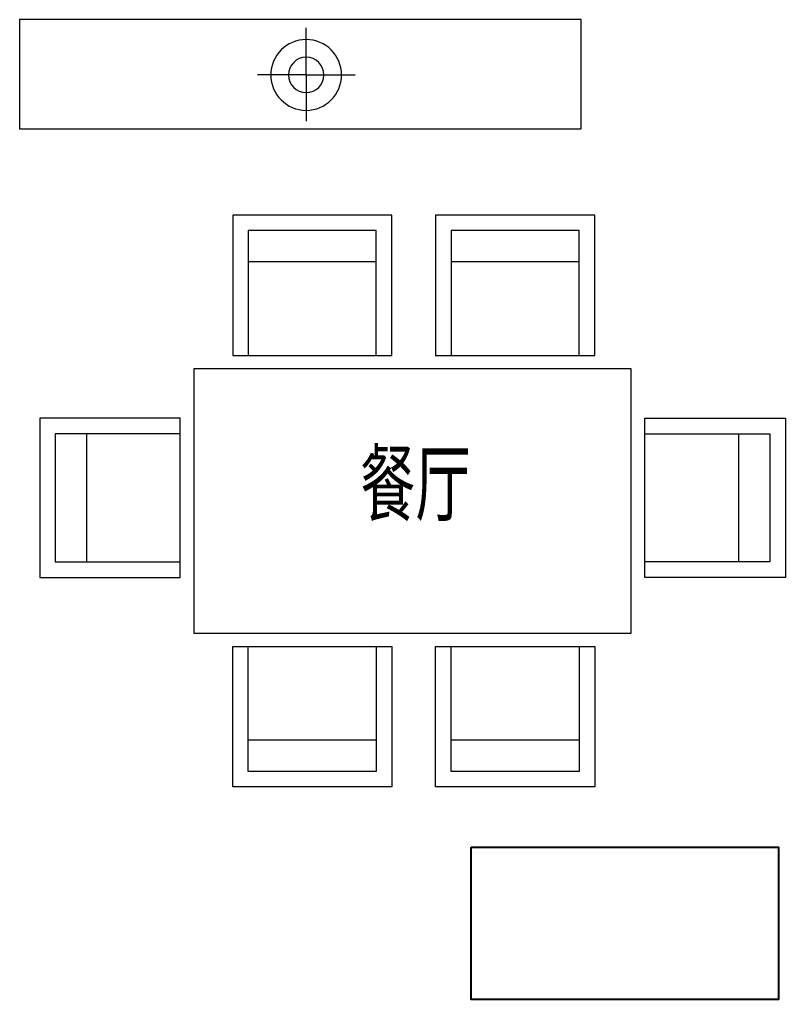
# Model space of a CAD drawing. Extents: x 72956 to 162056, y -6841 to 35159.
# Drawn here: x 123451 to 125905, y 11448 to 14588 of the extents above; entities that cross this region are included whole.
import ezdxf

# ---------------------------------------------------------------- set-up
doc = ezdxf.new("R2010")
doc.units = 0
doc.header["$LTSCALE"] = 1000
doc.header["$MEASUREMENT"] = 0
doc.layers.add('-厨卫', color=154, linetype='CONTINUOUS')
doc.layers.add('-文字', color=7, linetype='CONTINUOUS')
doc.layers.add('-家具', color=44, linetype='CONTINUOUS', lineweight=9)
doc.styles.add('样式 1', font='SIMHEI.TTF', dxfattribs={"width": 0.65, "height": 500})

# ---------------------------------------------------------------- blocks, each defined once
blk = doc.blocks.new('ppp')
at = {"layer": '-家具'}
for q in [(203780.2, 74067.8), (203780.2, 74057.3), (203623.7, 73916.8), (203623.7, 73916.8), (203780.2, 73768.7), (203936.7, 73916.8), (203936.7, 73916.8), (203780.2, 73768.7)]:
    blk.add_line((203780.2, 73916.8), q, dxfattribs=at)
blk.add_lwpolyline([(202898.6, 74094.2), (204698.6, 74094.2), (204698.6, 73744.2), (202898.6, 73744.2)], close=True, dxfattribs=at)
for radius in [113.4, 113.4, 56.7, 56.7]:
    blk.add_circle((203780.2, 73916.8), radius, dxfattribs=at)
blk = doc.blocks.new('xxx')
at = {"layer": '-家具'}
for p, q in [((220792.2, 72949.7), (220792.2, 73399.7)), ((220792.2, 73399.7), (221302.2, 73399.7)), ((221302.2, 73399.7), (221302.2, 72949.7)), ((221442.2, 72949.7), (221442.2, 73399.7)), ((221442.2, 73399.7), (221952.2, 73399.7)), ((221952.2, 73399.7), (221952.2, 72949.7)), ((220842.2, 72949.7), (220842.2, 73349.7)), ((220842.2, 73349.7), (221252.2, 73349.7)), ((221252.2, 73349.7), (221252.2, 72949.7)), ((221492.2, 72949.7), (221492.2, 73349.7)), ((221492.2, 73349.7), (221902.2, 73349.7)), ((221902.2, 73349.7), (221902.2, 72949.7)), ((220842.2, 73249.7), (221252.2, 73249.7)), ((221492.2, 73249.7), (221902.2, 73249.7)), ((221302.2, 72949.7), (220792.2, 72949.7)), ((221952.2, 72949.7), (221442.2, 72949.7)), ((220631.1, 72748.3), (220181.1, 72748.3)), ((220181.1, 72748.3), (220181.1, 72238.3)), ((220631.1, 72238.3), (220631.1, 72748.3)), ((222120.8, 72748.3), (222570.8, 72748.3)), ((222120.8, 72238.3), (222120.8, 72748.3)), ((222570.8, 72748.3), (222570.8, 72238.3)), ((220631.1, 72698.3), (220231.1, 72698.3)), ((220231.1, 72698.3), (220231.1, 72288.3)), ((220331.1, 72698.3), (220331.1, 72288.3)), ((222120.8, 72698.3), (222520.8, 72698.3)), ((222420.8, 72698.3), (222420.8, 72288.3)), ((222520.8, 72698.3), (222520.8, 72288.3)), ((220231.1, 72288.3), (220631.1, 72288.3)), ((222520.8, 72288.3), (222120.8, 72288.3)), ((220181.1, 72238.3), (220631.1, 72238.3)), ((222570.8, 72238.3), (222120.8, 72238.3)), ((220792.2, 72016.8), (220792.2, 71566.8)), ((221302.2, 72016.8), (220792.2, 72016.8)), ((220842.2, 72016.8), (220842.2, 71616.8)), ((221252.2, 71616.8), (221252.2, 72016.8)), ((221302.2, 71566.8), (221302.2, 72016.8)), ((221442.2, 72016.8), (221442.2, 71566.8)), ((221952.2, 72016.8), (221442.2, 72016.8)), ((221492.2, 72016.8), (221492.2, 71616.8)), ((221902.2, 71616.8), (221902.2, 72016.8)), ((221952.2, 71566.8), (221952.2, 72016.8)), ((220842.2, 71716.8), (221252.2, 71716.8)), ((221492.2, 71716.8), (221902.2, 71716.8)), ((220842.2, 71616.8), (221252.2, 71616.8)), ((221492.2, 71616.8), (221902.2, 71616.8)), ((220792.2, 71566.8), (221302.2, 71566.8)), ((221442.2, 71566.8), (221952.2, 71566.8))]:
    blk.add_line(p, q, dxfattribs=at)
blk.add_lwpolyline([(220676, 72908.3), (220676, 72058.3), (222076, 72058.3), (222076, 72908.3)], close=True, dxfattribs=at)
blk = doc.blocks.new('A-6家具6')
at = {"layer": '-家具', "extrusion": (0, 0, -1), "zscale": -1}
for name, p in [('ppp', (-328149.3, -3636.7)), ('xxx', (-346085.9, -3568.5))]:
    blk.add_blockref(name, p, dxfattribs=at)

msp = doc.modelspace()

# ---------------------------------------------------------------- linework, layer by layer
at = {"layer": '-文字'}
msp.add_lwpolyline([(124898.099, 11936.381), (125882.591, 11936.381), (125882.591, 11448.3), (124898.099, 11448.3)], close=True, dxfattribs=at)

# ---------------------------------------------------------------- block references
at = {"layer": '-厨卫'}
msp.add_blockref('A-6家具6', (0, -55869.08), dxfattribs=at)

# ---------------------------------------------------------------- texts
at = {"layer": '-文字', "insert": (124896.409, 13202.144), "char_height": 200, "width": 1860.46542, "attachment_point": 3, "style": '样式 1'}
msp.add_mtext('{\\fSimHei|b0|i0|c134|p2;餐厅}', dxfattribs=at)

doc.saveas('drawing.dxf')
